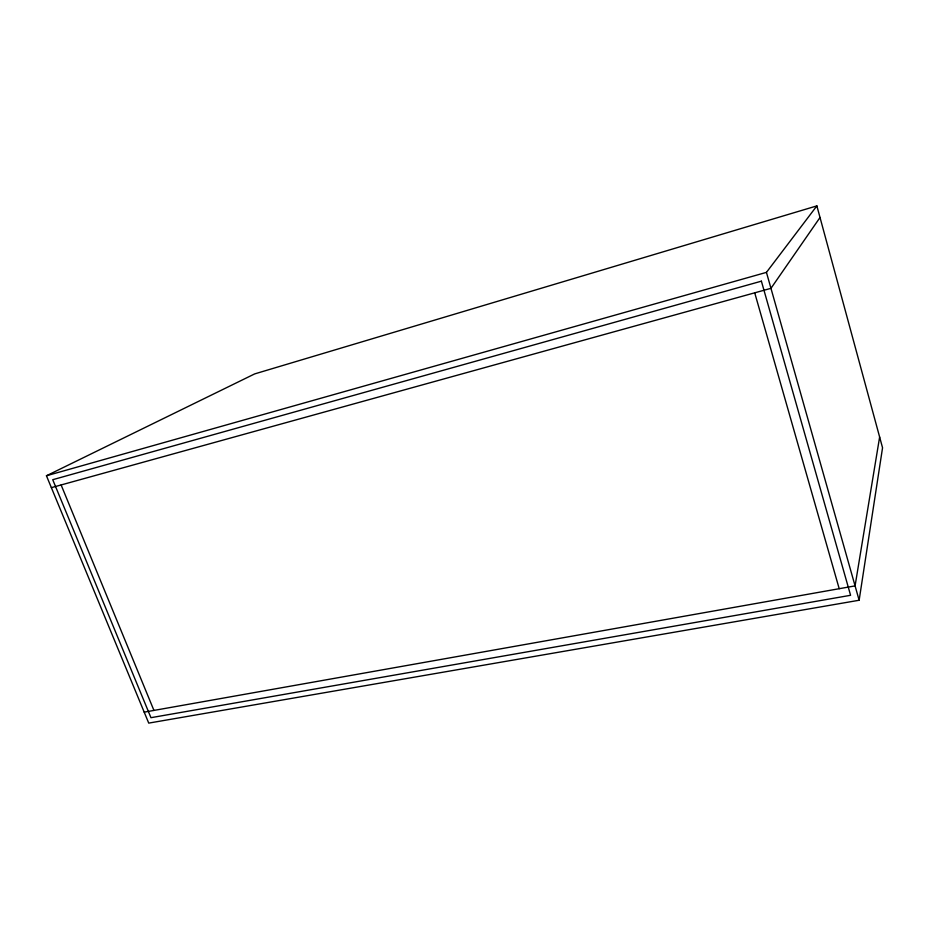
<?xml version="1.0" encoding="UTF-8"?>
<svg xmlns="http://www.w3.org/2000/svg" width="929" height="929" viewBox="0 0 929 929"><rect width="100%" height="100%" fill="white"/><g stroke="black" fill="none" stroke-linecap="round" stroke-linejoin="round"><path stroke-width="1.39" d="M859.139 600.25L882.55 447.778L816.87 205.89L254.697 373.899L46.45 475.764L148.733 723.11L859.139 600.25L766.448 272.371L816.87 205.89M879.635 437.025L855.075 585.885L144.192 712.148M820.017 217.491L770.965 288.327L51.374 487.655M46.45 475.764L766.448 272.371M61.117 484.95L153.935 710.418M754.72 292.821L839.201 588.707M761.397 281.173L52.732 479.701L150.951 717.687L850.581 595.292L761.397 281.173"/></g></svg>
